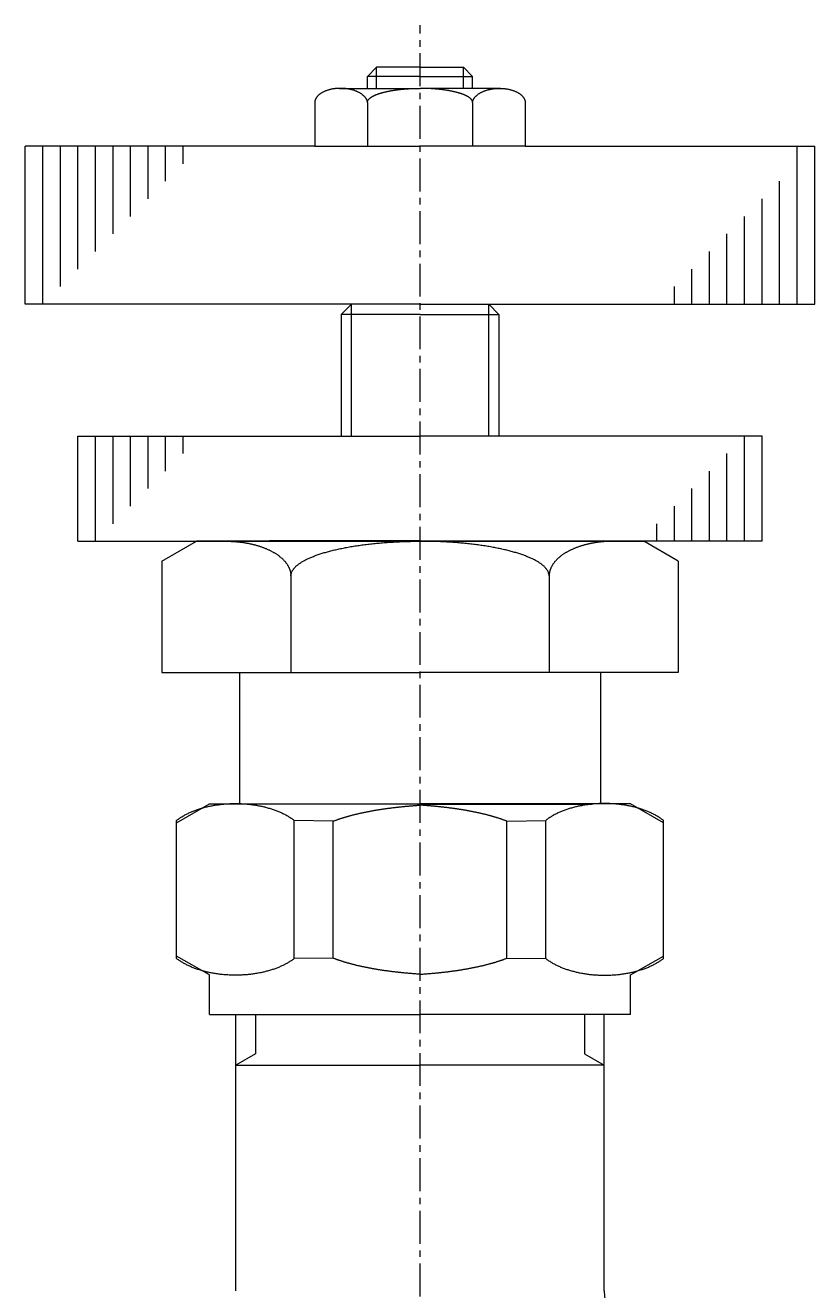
# Model space of a CAD drawing. Extents: x -13.7 to 65, y 117.1 to 198.2.
# Drawn here: x 29.61 to 59.61, y 150.14 to 198.23 of the extents above; entities that cross this region are included whole.
import ezdxf

# ---------------------------------------------------------------- set-up
doc = ezdxf.new("R2010")
doc.units = 0
doc.linetypes.add('CENTER', pattern=[2, 1.25, -0.25, 0.25, -0.25])
doc.layers.get('0').update_dxf_attribs({"linetype": 'CONTINUOUS'})
doc.layers.add('CENTER', color=1, linetype='CENTER')

msp = doc.modelspace()

# ---------------------------------------------------------------- linework, layer by layer
at = {"color": 7, "linetype": 'CONTINUOUS'}
for p, q in [((42.964, 196.639), (42.614, 196.289)), ((44.614, 196.289), (42.614, 196.289)), ((42.614, 195.839), (42.614, 196.289)), ((44.614, 196.639), (42.964, 196.639)), ((44.614, 196.639), (46.264, 196.639)), ((44.614, 196.289), (46.614, 196.289)), ((46.264, 196.639), (46.614, 196.289)), ((46.614, 195.839), (46.614, 196.289)), ((41.559, 195.839), (44.614, 195.839)), ((47.668, 195.839), (44.614, 195.839)), ((40.614, 195.288), (40.614, 193.639)), ((42.614, 195.301), (42.614, 195.327)), ((42.614, 195.301), (42.614, 193.639)), ((46.614, 195.301), (46.614, 195.327)), ((46.614, 195.301), (46.614, 193.639)), ((48.614, 195.288), (48.614, 193.639)), ((40.614, 193.639), (29.614, 193.639)), ((29.614, 187.639), (29.614, 193.639)), ((40.614, 193.639), (44.614, 193.639)), ((48.614, 193.639), (44.614, 193.639)), ((48.614, 193.639), (59.614, 193.639)), ((59.614, 187.639), (59.614, 193.639)), ((44.614, 187.639), (29.614, 187.639)), ((44.614, 187.639), (29.614, 187.639)), ((42.004, 187.639), (41.614, 187.249)), ((44.614, 187.639), (42.004, 187.639)), ((44.614, 187.639), (59.614, 187.639)), ((44.614, 187.639), (59.614, 187.639)), ((44.614, 187.639), (47.224, 187.639)), ((47.224, 187.639), (47.614, 187.249)), ((41.614, 187.249), (41.614, 182.624)), ((44.614, 187.249), (41.614, 187.249)), ((44.614, 187.249), (47.614, 187.249)), ((47.614, 187.249), (47.614, 182.624)), ((31.614, 182.624), (44.614, 182.624)), ((31.614, 178.624), (31.614, 182.624)), ((57.614, 182.624), (44.614, 182.624)), ((57.614, 178.624), (57.614, 182.624)), ((31.614, 178.624), (44.614, 178.624)), ((34.799, 177.865), (36.114, 178.624)), ((44.614, 178.624), (36.114, 178.624)), ((41.614, 178.624), (37.489, 178.624)), ((44.614, 178.639), (38.891, 178.639)), ((44.614, 178.639), (50.336, 178.639)), ((57.614, 178.624), (44.614, 178.624)), ((44.614, 178.624), (53.114, 178.624)), ((47.614, 178.624), (51.739, 178.624)), ((54.428, 177.865), (53.114, 178.624)), ((34.799, 177.865), (34.799, 173.639)), ((54.428, 177.865), (54.428, 173.639)), ((39.706, 177.304), (39.706, 173.639)), ((49.521, 177.304), (49.521, 173.639)), ((34.799, 173.639), (44.614, 173.639)), ((37.756, 173.639), (37.756, 168.639)), ((54.428, 173.639), (44.614, 173.639)), ((51.471, 173.639), (51.471, 168.639)), ((35.364, 167.917), (36.614, 168.639)), ((36.614, 168.639), (44.614, 168.639)), ((44.614, 168.63), (38.09, 168.63)), ((52.614, 168.639), (44.614, 168.639)), ((44.614, 168.63), (51.137, 168.63)), ((53.864, 167.917), (52.614, 168.639)), ((35.364, 162.765), (35.364, 168.013)), ((35.364, 162.86), (35.364, 167.917)), ((39.836, 162.765), (39.836, 168.013)), ((41.319, 167.985), (39.836, 168.013)), ((41.319, 162.776), (41.319, 167.985)), ((47.908, 167.985), (49.391, 168.013)), ((47.908, 162.776), (47.908, 167.985)), ((49.391, 162.765), (49.391, 168.013)), ((53.864, 162.765), (53.864, 168.013)), ((53.864, 162.86), (53.864, 167.917)), ((36.614, 162.139), (35.364, 162.86)), ((41.319, 162.776), (39.836, 162.765)), ((47.908, 162.776), (49.391, 162.765)), ((52.614, 162.139), (53.864, 162.86)), ((36.614, 160.639), (36.614, 162.139)), ((52.614, 160.639), (52.614, 162.139)), ((36.614, 160.639), (44.614, 160.639)), ((37.614, 150.139), (37.614, 160.639)), ((52.614, 160.639), (44.614, 160.639)), ((51.614, 150.139), (51.614, 160.639)), ((38.364, 159.139), (37.614, 158.706)), ((50.864, 159.139), (51.614, 158.706)), ((37.614, 158.706), (44.614, 158.706)), ((51.614, 158.706), (44.614, 158.706))]:
    msp.add_line(p, q, dxfattribs=at)
at = {"color": 3, "linetype": 'CONTINUOUS'}
for p, q in [((42.964, 195.839), (42.964, 196.639)), ((46.264, 195.839), (46.264, 196.639)), ((30.28, 187.639), (30.28, 193.639)), ((30.947, 188.305), (30.947, 193.639)), ((31.614, 188.972), (31.614, 193.639)), ((32.28, 189.639), (32.28, 193.639)), ((32.947, 190.305), (32.947, 193.639)), ((33.614, 190.972), (33.614, 193.639)), ((33.614, 190.972), (33.614, 193.639)), ((34.28, 191.639), (34.28, 193.639)), ((34.947, 192.305), (34.947, 193.639)), ((35.614, 192.972), (35.614, 193.639)), ((58.947, 187.639), (58.947, 193.639)), ((58.28, 187.639), (58.28, 192.305)), ((57.614, 187.639), (57.614, 191.639)), ((56.947, 187.639), (56.947, 190.972)), ((56.28, 187.639), (56.28, 190.305)), ((55.614, 187.639), (55.614, 189.639)), ((55.614, 187.639), (55.614, 189.639)), ((54.947, 187.639), (54.947, 188.972)), ((54.28, 187.639), (54.28, 188.305)), ((42.004, 182.624), (42.004, 187.639)), ((47.224, 182.624), (47.224, 187.639)), ((32.28, 178.624), (32.28, 182.624)), ((32.947, 179.291), (32.947, 182.624)), ((33.614, 179.957), (33.614, 182.624)), ((34.28, 180.624), (34.28, 182.624)), ((34.947, 181.291), (34.947, 182.624)), ((35.614, 181.957), (35.614, 182.624)), ((56.947, 178.624), (56.947, 182.624)), ((56.28, 178.624), (56.28, 181.957)), ((55.614, 178.624), (55.614, 181.291)), ((54.947, 178.624), (54.947, 180.624)), ((54.28, 178.624), (54.28, 179.957)), ((53.614, 178.624), (53.614, 179.291)), ((38.364, 160.639), (38.364, 159.139)), ((50.864, 160.639), (50.864, 159.139))]:
    msp.add_line(p, q, dxfattribs=at)
at = {"color": 7, "linetype": 'CONTINUOUS'}
for points in [[(42.615, 195.32, 0), (42.612, 195.333, 0), (42.609, 195.347, 0), (42.605, 195.36, 0), (42.601, 195.373, 0), (42.596, 195.386, 0), (42.591, 195.399, 0), (42.584, 195.412, 0), (42.578, 195.425, 0), (42.571, 195.438, 0), (42.563, 195.451, 0), (42.555, 195.464, 0), (42.546, 195.476, 0), (42.537, 195.489, 0), (42.527, 195.501, 0), (42.517, 195.513, 0), (42.506, 195.525, 0), (42.495, 195.537, 0), (42.483, 195.549, 0), (42.471, 195.56, 0), (42.458, 195.572, 0), (42.445, 195.583, 0), (42.431, 195.594, 0), (42.417, 195.605, 0), (42.402, 195.616, 0), (42.387, 195.627, 0), (42.371, 195.637, 0), (42.355, 195.647, 0), (42.339, 195.657, 0), (42.322, 195.667, 0), (42.305, 195.676, 0), (42.287, 195.686, 0), (42.269, 195.695, 0), (42.251, 195.703, 0), (42.232, 195.712, 0), (42.213, 195.72, 0), (42.194, 195.729, 0), (42.174, 195.736, 0), (42.154, 195.744, 0), (42.134, 195.751, 0), (42.113, 195.758, 0), (42.092, 195.765, 0), (42.071, 195.772, 0), (42.049, 195.778, 0), (42.028, 195.784, 0), (42.005, 195.789, 0), (41.983, 195.795, 0), (41.961, 195.8, 0), (41.938, 195.804, 0), (41.916, 195.809, 0), (41.893, 195.813, 0), (41.87, 195.817, 0), (41.846, 195.82, 0), (41.823, 195.824, 0), (41.8, 195.827, 0), (41.776, 195.829, 0), (41.752, 195.832, 0), (41.728, 195.834, 0), (41.705, 195.835, 0), (41.681, 195.837, 0), (41.657, 195.838, 0), (41.633, 195.838, 0), (41.609, 195.839, 0), (41.585, 195.839, 0), (41.561, 195.839, 0), (41.537, 195.838, 0), (41.513, 195.837, 0), (41.49, 195.836, 0), (41.466, 195.834, 0), (41.442, 195.833, 0), (41.419, 195.831, 0), (41.395, 195.828, 0), (41.372, 195.825, 0), (41.349, 195.822, 0), (41.326, 195.819, 0), (41.303, 195.815, 0), (41.281, 195.811, 0), (41.258, 195.807, 0), (41.236, 195.802, 0), (41.214, 195.797, 0), (41.192, 195.792, 0), (41.17, 195.787, 0), (41.149, 195.781, 0), (41.128, 195.775, 0), (41.107, 195.769, 0), (41.087, 195.762, 0), (41.067, 195.755, 0), (41.047, 195.748, 0), (41.027, 195.74, 0), (41.008, 195.733, 0), (40.989, 195.725, 0), (40.971, 195.717, 0), (40.953, 195.708, 0), (40.935, 195.7, 0), (40.917, 195.691, 0), (40.901, 195.681, 0), (40.884, 195.672, 0), (40.868, 195.662, 0), (40.852, 195.653, 0), (40.837, 195.642, 0), (40.822, 195.632, 0), (40.808, 195.622, 0), (40.794, 195.611, 0), (40.78, 195.6, 0), (40.767, 195.589, 0), (40.755, 195.578, 0), (40.743, 195.567, 0), (40.731, 195.555, 0), (40.72, 195.543, 0), (40.71, 195.532, 0), (40.7, 195.52, 0), (40.69, 195.507, 0), (40.681, 195.495, 0), (40.673, 195.483, 0), (40.665, 195.47, 0), (40.658, 195.458, 0), (40.651, 195.445, 0), (40.645, 195.432, 0), (40.639, 195.419, 0), (40.634, 195.406, 0), (40.629, 195.393, 0), (40.626, 195.38, 0), (40.622, 195.367, 0), (40.619, 195.354, 0), (40.617, 195.341, 0), (40.615, 195.327, 0), (40.614, 195.314, 0), (40.614, 195.301, 0), (40.614, 195.287, 0)], [(42.614, 195.3, 0), (42.614, 195.307, 0), (42.614, 195.314, 0), (42.615, 195.32, 0), (42.616, 195.327, 0), (42.617, 195.333, 0), (42.619, 195.34, 0), (42.621, 195.347, 0), (42.623, 195.353, 0), (42.626, 195.36, 0), (42.629, 195.366, 0), (42.632, 195.373, 0), (42.635, 195.379, 0), (42.639, 195.386, 0), (42.643, 195.392, 0), (42.647, 195.399, 0), (42.652, 195.405, 0), (42.657, 195.412, 0), (42.662, 195.418, 0), (42.668, 195.425, 0), (42.673, 195.431, 0), (42.68, 195.438, 0), (42.686, 195.444, 0), (42.693, 195.45, 0), (42.7, 195.457, 0), (42.707, 195.463, 0), (42.715, 195.469, 0), (42.722, 195.476, 0), (42.73, 195.482, 0), (42.739, 195.488, 0), (42.748, 195.494, 0), (42.757, 195.5, 0), (42.766, 195.506, 0), (42.775, 195.512, 0), (42.785, 195.519, 0), (42.795, 195.525, 0), (42.806, 195.531, 0), (42.816, 195.536, 0), (42.827, 195.542, 0), (42.838, 195.548, 0), (42.85, 195.554, 0), (42.861, 195.56, 0), (42.873, 195.566, 0), (42.886, 195.571, 0), (42.898, 195.577, 0), (42.911, 195.583, 0), (42.924, 195.588, 0), (42.937, 195.594, 0), (42.951, 195.599, 0), (42.964, 195.605, 0), (42.978, 195.61, 0), (42.993, 195.616, 0), (43.007, 195.621, 0), (43.022, 195.626, 0), (43.037, 195.632, 0), (43.052, 195.637, 0), (43.068, 195.642, 0), (43.083, 195.647, 0), (43.099, 195.652, 0), (43.115, 195.657, 0), (43.132, 195.662, 0), (43.148, 195.667, 0), (43.165, 195.672, 0), (43.182, 195.676, 0), (43.199, 195.681, 0), (43.217, 195.686, 0), (43.234, 195.69, 0), (43.252, 195.695, 0), (43.27, 195.699, 0), (43.289, 195.704, 0), (43.307, 195.708, 0), (43.326, 195.712, 0), (43.345, 195.716, 0), (43.364, 195.721, 0), (43.383, 195.725, 0), (43.403, 195.729, 0), (43.422, 195.733, 0), (43.442, 195.737, 0), (43.462, 195.74, 0), (43.482, 195.744, 0), (43.502, 195.748, 0), (43.523, 195.752, 0), (43.544, 195.755, 0), (43.564, 195.759, 0), (43.585, 195.762, 0), (43.606, 195.765, 0), (43.628, 195.769, 0), (43.649, 195.772, 0), (43.671, 195.775, 0), (43.693, 195.778, 0), (43.714, 195.781, 0), (43.736, 195.784, 0), (43.758, 195.787, 0), (43.781, 195.79, 0), (43.803, 195.792, 0), (43.826, 195.795, 0), (43.848, 195.798, 0), (43.871, 195.8, 0), (43.894, 195.803, 0), (43.917, 195.805, 0), (43.94, 195.807, 0), (43.963, 195.809, 0), (43.986, 195.811, 0), (44.01, 195.813, 0), (44.033, 195.815, 0), (44.056, 195.817, 0), (44.08, 195.819, 0), (44.104, 195.821, 0), (44.128, 195.822, 0), (44.151, 195.824, 0), (44.175, 195.825, 0), (44.199, 195.827, 0), (44.223, 195.828, 0), (44.248, 195.829, 0), (44.272, 195.831, 0), (44.296, 195.832, 0), (44.32, 195.833, 0), (44.344, 195.834, 0), (44.369, 195.835, 0), (44.393, 195.835, 0), (44.417, 195.836, 0), (44.442, 195.837, 0), (44.466, 195.837, 0), (44.491, 195.838, 0), (44.515, 195.838, 0), (44.54, 195.838, 0), (44.565, 195.838, 0), (44.589, 195.839, 0), (44.614, 195.839, 0)], [(46.614, 195.3, 0), (46.613, 195.307, 0), (46.613, 195.314, 0), (46.612, 195.32, 0), (46.611, 195.327, 0), (46.61, 195.333, 0), (46.608, 195.34, 0), (46.606, 195.347, 0), (46.604, 195.353, 0), (46.601, 195.36, 0), (46.599, 195.366, 0), (46.595, 195.373, 0), (46.592, 195.379, 0), (46.588, 195.386, 0), (46.584, 195.392, 0), (46.58, 195.399, 0), (46.575, 195.405, 0), (46.57, 195.412, 0), (46.565, 195.418, 0), (46.559, 195.425, 0), (46.554, 195.431, 0), (46.547, 195.438, 0), (46.541, 195.444, 0), (46.534, 195.45, 0), (46.527, 195.457, 0), (46.52, 195.463, 0), (46.513, 195.469, 0), (46.505, 195.476, 0), (46.497, 195.482, 0), (46.488, 195.488, 0), (46.48, 195.494, 0), (46.471, 195.5, 0), (46.461, 195.506, 0), (46.452, 195.512, 0), (46.442, 195.519, 0), (46.432, 195.525, 0), (46.421, 195.531, 0), (46.411, 195.536, 0), (46.4, 195.542, 0), (46.389, 195.548, 0), (46.377, 195.554, 0), (46.366, 195.56, 0), (46.354, 195.566, 0), (46.342, 195.571, 0), (46.329, 195.577, 0), (46.316, 195.583, 0), (46.303, 195.588, 0), (46.29, 195.594, 0), (46.276, 195.599, 0), (46.263, 195.605, 0), (46.249, 195.61, 0), (46.234, 195.616, 0), (46.22, 195.621, 0), (46.205, 195.626, 0), (46.19, 195.632, 0), (46.175, 195.637, 0), (46.16, 195.642, 0), (46.144, 195.647, 0), (46.128, 195.652, 0), (46.112, 195.657, 0), (46.095, 195.662, 0), (46.079, 195.667, 0), (46.062, 195.672, 0), (46.045, 195.676, 0), (46.028, 195.681, 0), (46.01, 195.686, 0), (45.993, 195.69, 0), (45.975, 195.695, 0), (45.957, 195.699, 0), (45.938, 195.704, 0), (45.92, 195.708, 0), (45.901, 195.712, 0), (45.882, 195.716, 0), (45.863, 195.721, 0), (45.844, 195.725, 0), (45.825, 195.729, 0), (45.805, 195.733, 0), (45.785, 195.737, 0), (45.765, 195.74, 0), (45.745, 195.744, 0), (45.725, 195.748, 0), (45.704, 195.752, 0), (45.684, 195.755, 0), (45.663, 195.759, 0), (45.642, 195.762, 0), (45.621, 195.765, 0), (45.599, 195.769, 0), (45.578, 195.772, 0), (45.556, 195.775, 0), (45.535, 195.778, 0), (45.513, 195.781, 0), (45.491, 195.784, 0), (45.469, 195.787, 0), (45.446, 195.79, 0), (45.424, 195.792, 0), (45.401, 195.795, 0), (45.379, 195.798, 0), (45.356, 195.8, 0), (45.333, 195.803, 0), (45.31, 195.805, 0), (45.287, 195.807, 0), (45.264, 195.809, 0), (45.241, 195.811, 0), (45.218, 195.813, 0), (45.194, 195.815, 0), (45.171, 195.817, 0), (45.147, 195.819, 0), (45.123, 195.821, 0), (45.099, 195.822, 0), (45.076, 195.824, 0), (45.052, 195.825, 0), (45.028, 195.827, 0), (45.004, 195.828, 0), (44.98, 195.829, 0), (44.956, 195.831, 0), (44.931, 195.832, 0), (44.907, 195.833, 0), (44.883, 195.834, 0), (44.858, 195.835, 0), (44.834, 195.835, 0), (44.81, 195.836, 0), (44.785, 195.837, 0), (44.761, 195.837, 0), (44.736, 195.838, 0), (44.712, 195.838, 0), (44.687, 195.838, 0), (44.663, 195.838, 0), (44.638, 195.839, 0), (44.614, 195.839, 0)], [(46.612, 195.32, 0), (46.615, 195.333, 0), (46.618, 195.347, 0), (46.622, 195.36, 0), (46.626, 195.373, 0), (46.631, 195.386, 0), (46.637, 195.399, 0), (46.643, 195.412, 0), (46.649, 195.425, 0), (46.656, 195.438, 0), (46.664, 195.451, 0), (46.672, 195.464, 0), (46.681, 195.476, 0), (46.69, 195.489, 0), (46.7, 195.501, 0), (46.71, 195.513, 0), (46.721, 195.525, 0), (46.732, 195.537, 0), (46.744, 195.549, 0), (46.756, 195.56, 0), (46.769, 195.572, 0), (46.783, 195.583, 0), (46.796, 195.594, 0), (46.81, 195.605, 0), (46.825, 195.616, 0), (46.84, 195.627, 0), (46.856, 195.637, 0), (46.872, 195.647, 0), (46.888, 195.657, 0), (46.905, 195.667, 0), (46.922, 195.676, 0), (46.94, 195.686, 0), (46.958, 195.695, 0), (46.976, 195.703, 0), (46.995, 195.712, 0), (47.014, 195.72, 0), (47.033, 195.729, 0), (47.053, 195.736, 0), (47.073, 195.744, 0), (47.094, 195.751, 0), (47.114, 195.758, 0), (47.135, 195.765, 0), (47.156, 195.772, 0), (47.178, 195.778, 0), (47.2, 195.784, 0), (47.222, 195.789, 0), (47.244, 195.795, 0), (47.266, 195.8, 0), (47.289, 195.804, 0), (47.312, 195.809, 0), (47.334, 195.813, 0), (47.358, 195.817, 0), (47.381, 195.82, 0), (47.404, 195.824, 0), (47.428, 195.827, 0), (47.451, 195.829, 0), (47.475, 195.832, 0), (47.499, 195.834, 0), (47.522, 195.835, 0), (47.546, 195.837, 0), (47.57, 195.838, 0), (47.594, 195.838, 0), (47.618, 195.839, 0), (47.642, 195.839, 0), (47.666, 195.839, 0), (47.69, 195.838, 0), (47.714, 195.837, 0), (47.737, 195.836, 0), (47.761, 195.834, 0), (47.785, 195.833, 0), (47.808, 195.831, 0), (47.832, 195.828, 0), (47.855, 195.825, 0), (47.878, 195.822, 0), (47.901, 195.819, 0), (47.924, 195.815, 0), (47.947, 195.811, 0), (47.969, 195.807, 0), (47.991, 195.802, 0), (48.013, 195.797, 0), (48.035, 195.792, 0), (48.057, 195.787, 0), (48.078, 195.781, 0), (48.099, 195.775, 0), (48.12, 195.769, 0), (48.14, 195.762, 0), (48.16, 195.755, 0), (48.18, 195.748, 0), (48.2, 195.74, 0), (48.219, 195.733, 0), (48.238, 195.725, 0), (48.256, 195.717, 0), (48.275, 195.708, 0), (48.292, 195.7, 0), (48.31, 195.691, 0), (48.327, 195.681, 0), (48.343, 195.672, 0), (48.359, 195.662, 0), (48.375, 195.653, 0), (48.39, 195.642, 0), (48.405, 195.632, 0), (48.419, 195.622, 0), (48.433, 195.611, 0), (48.447, 195.6, 0), (48.46, 195.589, 0), (48.472, 195.578, 0), (48.484, 195.567, 0), (48.496, 195.555, 0), (48.507, 195.543, 0), (48.517, 195.532, 0), (48.527, 195.52, 0), (48.537, 195.507, 0), (48.546, 195.495, 0), (48.554, 195.483, 0), (48.562, 195.47, 0), (48.569, 195.458, 0), (48.576, 195.445, 0), (48.582, 195.432, 0), (48.588, 195.419, 0), (48.593, 195.406, 0), (48.597, 195.393, 0), (48.602, 195.38, 0), (48.605, 195.367, 0), (48.608, 195.354, 0), (48.61, 195.341, 0), (48.612, 195.327, 0), (48.613, 195.314, 0), (48.614, 195.301, 0), (48.614, 195.287, 0)], [(37.252, 178.624, 0), (37.282, 178.624, 0), (37.312, 178.624, 0), (37.343, 178.623, 0), (37.373, 178.622, 0), (37.403, 178.622, 0), (37.433, 178.62, 0), (37.463, 178.619, 0), (37.493, 178.618, 0), (37.523, 178.616, 0), (37.553, 178.614, 0), (37.583, 178.612, 0), (37.612, 178.61, 0), (37.642, 178.607, 0), (37.672, 178.605, 0), (37.702, 178.602, 0), (37.731, 178.599, 0), (37.761, 178.595, 0), (37.79, 178.592, 0), (37.819, 178.588, 0), (37.849, 178.584, 0), (37.878, 178.58, 0), (37.907, 178.576, 0), (37.936, 178.572, 0), (37.965, 178.567, 0), (37.993, 178.562, 0), (38.022, 178.557, 0), (38.051, 178.552, 0), (38.079, 178.547, 0), (38.107, 178.541, 0), (38.135, 178.536, 0), (38.163, 178.53, 0), (38.191, 178.524, 0), (38.219, 178.517, 0), (38.247, 178.511, 0), (38.274, 178.504, 0), (38.301, 178.497, 0), (38.329, 178.49, 0), (38.356, 178.483, 0), (38.382, 178.476, 0), (38.409, 178.468, 0), (38.435, 178.46, 0), (38.462, 178.453, 0), (38.488, 178.444, 0), (38.514, 178.436, 0), (38.539, 178.428, 0), (38.565, 178.419, 0), (38.59, 178.411, 0), (38.615, 178.402, 0), (38.641, 178.393, 0), (38.665, 178.383, 0), (38.69, 178.374, 0), (38.714, 178.364, 0), (38.738, 178.355, 0), (38.762, 178.345, 0), (38.786, 178.335, 0), (38.809, 178.324, 0), (38.832, 178.314, 0), (38.855, 178.304, 0), (38.878, 178.293, 0), (38.9, 178.282, 0), (38.922, 178.271, 0), (38.944, 178.26, 0), (38.966, 178.249, 0), (38.987, 178.237, 0), (39.008, 178.226, 0), (39.029, 178.214, 0), (39.05, 178.202, 0), (39.07, 178.191, 0), (39.09, 178.178, 0), (39.11, 178.166, 0), (39.13, 178.154, 0), (39.149, 178.141, 0), (39.168, 178.129, 0), (39.187, 178.116, 0), (39.205, 178.103, 0), (39.223, 178.09, 0), (39.241, 178.077, 0), (39.258, 178.064, 0), (39.276, 178.051, 0), (39.292, 178.037, 0), (39.309, 178.024, 0), (39.325, 178.01, 0), (39.341, 177.997, 0), (39.357, 177.983, 0), (39.372, 177.969, 0), (39.387, 177.955, 0), (39.402, 177.941, 0), (39.416, 177.926, 0), (39.43, 177.912, 0), (39.444, 177.898, 0), (39.457, 177.883, 0), (39.471, 177.868, 0), (39.483, 177.854, 0), (39.496, 177.839, 0), (39.508, 177.824, 0), (39.519, 177.809, 0), (39.531, 177.794, 0), (39.542, 177.779, 0), (39.552, 177.764, 0), (39.563, 177.749, 0), (39.573, 177.733, 0), (39.582, 177.718, 0), (39.592, 177.703, 0), (39.6, 177.687, 0), (39.609, 177.672, 0), (39.617, 177.656, 0), (39.625, 177.64, 0), (39.633, 177.625, 0), (39.64, 177.609, 0), (39.646, 177.593, 0), (39.653, 177.577, 0), (39.659, 177.562, 0), (39.665, 177.546, 0), (39.67, 177.53, 0), (39.675, 177.514, 0), (39.679, 177.498, 0), (39.684, 177.482, 0), (39.688, 177.466, 0), (39.691, 177.45, 0), (39.694, 177.433, 0), (39.697, 177.417, 0), (39.699, 177.401, 0), (39.701, 177.385, 0), (39.703, 177.369, 0), (39.704, 177.353, 0), (39.705, 177.336, 0), (39.706, 177.32, 0), (39.706, 177.304, 0)], [(39.706, 177.304, 0), (39.706, 177.32, 0), (39.708, 177.336, 0), (39.709, 177.353, 0), (39.712, 177.369, 0), (39.715, 177.385, 0), (39.719, 177.401, 0), (39.724, 177.417, 0), (39.73, 177.433, 0), (39.736, 177.45, 0), (39.743, 177.466, 0), (39.751, 177.482, 0), (39.759, 177.498, 0), (39.768, 177.514, 0), (39.778, 177.53, 0), (39.789, 177.546, 0), (39.8, 177.562, 0), (39.812, 177.577, 0), (39.825, 177.593, 0), (39.839, 177.609, 0), (39.853, 177.625, 0), (39.868, 177.64, 0), (39.884, 177.656, 0), (39.9, 177.672, 0), (39.917, 177.687, 0), (39.935, 177.703, 0), (39.954, 177.718, 0), (39.973, 177.733, 0), (39.993, 177.749, 0), (40.014, 177.764, 0), (40.035, 177.779, 0), (40.057, 177.794, 0), (40.08, 177.809, 0), (40.103, 177.824, 0), (40.127, 177.839, 0), (40.152, 177.854, 0), (40.177, 177.868, 0), (40.203, 177.883, 0), (40.23, 177.898, 0), (40.258, 177.912, 0), (40.285, 177.926, 0), (40.314, 177.941, 0), (40.344, 177.955, 0), (40.374, 177.969, 0), (40.404, 177.983, 0), (40.435, 177.997, 0), (40.467, 178.01, 0), (40.5, 178.024, 0), (40.533, 178.037, 0), (40.567, 178.051, 0), (40.601, 178.064, 0), (40.636, 178.077, 0), (40.672, 178.09, 0), (40.708, 178.103, 0), (40.745, 178.116, 0), (40.782, 178.129, 0), (40.82, 178.141, 0), (40.858, 178.154, 0), (40.898, 178.166, 0), (40.937, 178.178, 0), (40.977, 178.191, 0), (41.018, 178.202, 0), (41.059, 178.214, 0), (41.101, 178.226, 0), (41.143, 178.237, 0), (41.186, 178.249, 0), (41.23, 178.26, 0), (41.273, 178.271, 0), (41.318, 178.282, 0), (41.363, 178.293, 0), (41.408, 178.304, 0), (41.454, 178.314, 0), (41.5, 178.324, 0), (41.547, 178.335, 0), (41.594, 178.345, 0), (41.642, 178.355, 0), (41.69, 178.364, 0), (41.739, 178.374, 0), (41.788, 178.383, 0), (41.837, 178.393, 0), (41.887, 178.402, 0), (41.937, 178.411, 0), (41.988, 178.419, 0), (42.039, 178.428, 0), (42.091, 178.436, 0), (42.142, 178.444, 0), (42.195, 178.453, 0), (42.247, 178.46, 0), (42.3, 178.468, 0), (42.353, 178.476, 0), (42.407, 178.483, 0), (42.461, 178.49, 0), (42.515, 178.497, 0), (42.57, 178.504, 0), (42.625, 178.511, 0), (42.68, 178.517, 0), (42.736, 178.524, 0), (42.791, 178.53, 0), (42.847, 178.536, 0), (42.904, 178.541, 0), (42.96, 178.547, 0), (43.017, 178.552, 0), (43.074, 178.557, 0), (43.132, 178.562, 0), (43.189, 178.567, 0), (43.247, 178.572, 0), (43.305, 178.576, 0), (43.363, 178.58, 0), (43.421, 178.584, 0), (43.48, 178.588, 0), (43.538, 178.592, 0), (43.597, 178.595, 0), (43.656, 178.599, 0), (43.715, 178.602, 0), (43.775, 178.605, 0), (43.834, 178.607, 0), (43.894, 178.61, 0), (43.953, 178.612, 0), (44.013, 178.614, 0), (44.073, 178.616, 0), (44.133, 178.618, 0), (44.193, 178.619, 0), (44.252, 178.62, 0), (44.313, 178.622, 0), (44.373, 178.622, 0), (44.433, 178.623, 0), (44.493, 178.624, 0), (44.553, 178.624, 0), (44.614, 178.624, 0)], [(49.521, 177.304, 0), (49.521, 177.32, 0), (49.52, 177.336, 0), (49.518, 177.353, 0), (49.515, 177.369, 0), (49.512, 177.385, 0), (49.508, 177.401, 0), (49.503, 177.417, 0), (49.497, 177.433, 0), (49.491, 177.45, 0), (49.484, 177.466, 0), (49.476, 177.482, 0), (49.468, 177.498, 0), (49.459, 177.514, 0), (49.449, 177.53, 0), (49.438, 177.546, 0), (49.427, 177.562, 0), (49.415, 177.577, 0), (49.402, 177.593, 0), (49.388, 177.609, 0), (49.374, 177.625, 0), (49.359, 177.64, 0), (49.343, 177.656, 0), (49.327, 177.672, 0), (49.31, 177.687, 0), (49.292, 177.703, 0), (49.273, 177.718, 0), (49.254, 177.733, 0), (49.234, 177.749, 0), (49.214, 177.764, 0), (49.192, 177.779, 0), (49.17, 177.794, 0), (49.148, 177.809, 0), (49.124, 177.824, 0), (49.1, 177.839, 0), (49.075, 177.854, 0), (49.05, 177.868, 0), (49.024, 177.883, 0), (48.997, 177.898, 0), (48.97, 177.912, 0), (48.941, 177.926, 0), (48.913, 177.941, 0), (48.883, 177.955, 0), (48.853, 177.969, 0), (48.823, 177.983, 0), (48.791, 177.997, 0), (48.76, 178.01, 0), (48.727, 178.024, 0), (48.694, 178.037, 0), (48.66, 178.051, 0), (48.626, 178.064, 0), (48.591, 178.077, 0), (48.555, 178.09, 0), (48.519, 178.103, 0), (48.482, 178.116, 0), (48.445, 178.129, 0), (48.407, 178.141, 0), (48.369, 178.154, 0), (48.33, 178.166, 0), (48.29, 178.178, 0), (48.25, 178.191, 0), (48.209, 178.202, 0), (48.168, 178.214, 0), (48.126, 178.226, 0), (48.084, 178.237, 0), (48.041, 178.249, 0), (47.997, 178.26, 0), (47.954, 178.271, 0), (47.909, 178.282, 0), (47.864, 178.293, 0), (47.819, 178.304, 0), (47.773, 178.314, 0), (47.727, 178.324, 0), (47.68, 178.335, 0), (47.633, 178.345, 0), (47.585, 178.355, 0), (47.537, 178.364, 0), (47.488, 178.374, 0), (47.439, 178.383, 0), (47.39, 178.393, 0), (47.34, 178.402, 0), (47.29, 178.411, 0), (47.239, 178.419, 0), (47.188, 178.428, 0), (47.136, 178.436, 0), (47.085, 178.444, 0), (47.032, 178.453, 0), (46.98, 178.46, 0), (46.927, 178.468, 0), (46.874, 178.476, 0), (46.82, 178.483, 0), (46.766, 178.49, 0), (46.712, 178.497, 0), (46.657, 178.504, 0), (46.602, 178.511, 0), (46.547, 178.517, 0), (46.492, 178.524, 0), (46.436, 178.53, 0), (46.38, 178.536, 0), (46.323, 178.541, 0), (46.267, 178.547, 0), (46.21, 178.552, 0), (46.153, 178.557, 0), (46.096, 178.562, 0), (46.038, 178.567, 0), (45.98, 178.572, 0), (45.922, 178.576, 0), (45.864, 178.58, 0), (45.806, 178.584, 0), (45.748, 178.588, 0), (45.689, 178.592, 0), (45.63, 178.595, 0), (45.571, 178.599, 0), (45.512, 178.602, 0), (45.453, 178.605, 0), (45.393, 178.607, 0), (45.334, 178.61, 0), (45.274, 178.612, 0), (45.214, 178.614, 0), (45.154, 178.616, 0), (45.095, 178.618, 0), (45.035, 178.619, 0), (44.975, 178.62, 0), (44.914, 178.622, 0), (44.854, 178.622, 0), (44.794, 178.623, 0), (44.734, 178.624, 0), (44.674, 178.624, 0), (44.614, 178.624, 0)], [(51.975, 178.624, 0), (51.945, 178.624, 0), (51.914, 178.624, 0), (51.884, 178.623, 0), (51.854, 178.622, 0), (51.824, 178.622, 0), (51.794, 178.62, 0), (51.764, 178.619, 0), (51.734, 178.618, 0), (51.704, 178.616, 0), (51.674, 178.614, 0), (51.645, 178.612, 0), (51.615, 178.61, 0), (51.585, 178.607, 0), (51.555, 178.605, 0), (51.526, 178.602, 0), (51.496, 178.599, 0), (51.467, 178.595, 0), (51.437, 178.592, 0), (51.408, 178.588, 0), (51.379, 178.584, 0), (51.349, 178.58, 0), (51.32, 178.576, 0), (51.291, 178.572, 0), (51.263, 178.567, 0), (51.234, 178.562, 0), (51.205, 178.557, 0), (51.176, 178.552, 0), (51.148, 178.547, 0), (51.12, 178.541, 0), (51.092, 178.536, 0), (51.064, 178.53, 0), (51.036, 178.524, 0), (51.008, 178.517, 0), (50.98, 178.511, 0), (50.953, 178.504, 0), (50.926, 178.497, 0), (50.898, 178.49, 0), (50.871, 178.483, 0), (50.845, 178.476, 0), (50.818, 178.468, 0), (50.792, 178.46, 0), (50.765, 178.453, 0), (50.739, 178.444, 0), (50.713, 178.436, 0), (50.688, 178.428, 0), (50.662, 178.419, 0), (50.637, 178.411, 0), (50.611, 178.402, 0), (50.587, 178.393, 0), (50.562, 178.383, 0), (50.537, 178.374, 0), (50.513, 178.364, 0), (50.489, 178.355, 0), (50.465, 178.345, 0), (50.441, 178.335, 0), (50.418, 178.324, 0), (50.395, 178.314, 0), (50.372, 178.304, 0), (50.349, 178.293, 0), (50.327, 178.282, 0), (50.305, 178.271, 0), (50.283, 178.26, 0), (50.261, 178.249, 0), (50.24, 178.237, 0), (50.218, 178.226, 0), (50.198, 178.214, 0), (50.177, 178.202, 0), (50.157, 178.191, 0), (50.137, 178.178, 0), (50.117, 178.166, 0), (50.097, 178.154, 0), (50.078, 178.141, 0), (50.059, 178.129, 0), (50.04, 178.116, 0), (50.022, 178.103, 0), (50.004, 178.09, 0), (49.986, 178.077, 0), (49.969, 178.064, 0), (49.951, 178.051, 0), (49.934, 178.037, 0), (49.918, 178.024, 0), (49.902, 178.01, 0), (49.886, 177.997, 0), (49.87, 177.983, 0), (49.855, 177.969, 0), (49.84, 177.955, 0), (49.825, 177.941, 0), (49.811, 177.926, 0), (49.797, 177.912, 0), (49.783, 177.898, 0), (49.77, 177.883, 0), (49.757, 177.868, 0), (49.744, 177.854, 0), (49.731, 177.839, 0), (49.719, 177.824, 0), (49.708, 177.809, 0), (49.696, 177.794, 0), (49.685, 177.779, 0), (49.675, 177.764, 0), (49.664, 177.749, 0), (49.654, 177.733, 0), (49.645, 177.718, 0), (49.636, 177.703, 0), (49.627, 177.687, 0), (49.618, 177.672, 0), (49.61, 177.656, 0), (49.602, 177.64, 0), (49.595, 177.625, 0), (49.587, 177.609, 0), (49.581, 177.593, 0), (49.574, 177.577, 0), (49.568, 177.562, 0), (49.562, 177.546, 0), (49.557, 177.53, 0), (49.552, 177.514, 0), (49.548, 177.498, 0), (49.543, 177.482, 0), (49.539, 177.466, 0), (49.536, 177.45, 0), (49.533, 177.433, 0), (49.53, 177.417, 0), (49.528, 177.401, 0), (49.526, 177.385, 0), (49.524, 177.369, 0), (49.523, 177.353, 0), (49.522, 177.336, 0), (49.521, 177.32, 0), (49.521, 177.304, 0)], [(35.364, 168.013, 0), (35.387, 168.031, 0), (35.412, 168.049, 0), (35.437, 168.067, 0), (35.462, 168.085, 0), (35.488, 168.103, 0), (35.514, 168.12, 0), (35.541, 168.137, 0), (35.568, 168.154, 0), (35.596, 168.171, 0), (35.624, 168.188, 0), (35.653, 168.204, 0), (35.681, 168.22, 0), (35.711, 168.236, 0), (35.741, 168.251, 0), (35.771, 168.266, 0), (35.802, 168.281, 0), (35.833, 168.296, 0), (35.864, 168.311, 0), (35.896, 168.325, 0), (35.928, 168.339, 0), (35.961, 168.353, 0), (35.994, 168.366, 0), (36.027, 168.379, 0), (36.06, 168.392, 0), (36.094, 168.405, 0), (36.129, 168.417, 0), (36.163, 168.429, 0), (36.198, 168.441, 0), (36.234, 168.452, 0), (36.269, 168.463, 0), (36.305, 168.474, 0), (36.341, 168.485, 0), (36.378, 168.495, 0), (36.414, 168.505, 0), (36.451, 168.515, 0), (36.489, 168.524, 0), (36.526, 168.533, 0), (36.564, 168.542, 0), (36.602, 168.55, 0), (36.64, 168.558, 0), (36.678, 168.566, 0), (36.717, 168.574, 0), (36.756, 168.581, 0), (36.795, 168.588, 0), (36.834, 168.594, 0), (36.873, 168.6, 0), (36.913, 168.606, 0), (36.952, 168.612, 0), (36.992, 168.617, 0), (37.032, 168.622, 0), (37.072, 168.626, 0), (37.112, 168.63, 0), (37.152, 168.634, 0), (37.193, 168.638, 0), (37.233, 168.641, 0), (37.274, 168.644, 0), (37.314, 168.646, 0), (37.355, 168.649, 0), (37.395, 168.651, 0), (37.436, 168.652, 0), (37.477, 168.653, 0), (37.518, 168.654, 0), (37.559, 168.655, 0), (37.6, 168.655, 0), (37.641, 168.655, 0), (37.681, 168.654, 0), (37.722, 168.653, 0), (37.763, 168.652, 0), (37.804, 168.651, 0), (37.844, 168.649, 0), (37.885, 168.646, 0), (37.926, 168.644, 0), (37.966, 168.641, 0), (38.007, 168.638, 0), (38.047, 168.634, 0), (38.087, 168.63, 0), (38.127, 168.626, 0), (38.167, 168.622, 0), (38.207, 168.617, 0), (38.247, 168.612, 0), (38.287, 168.606, 0), (38.326, 168.6, 0), (38.365, 168.594, 0), (38.405, 168.588, 0), (38.444, 168.581, 0), (38.482, 168.574, 0), (38.521, 168.566, 0), (38.559, 168.558, 0), (38.597, 168.55, 0), (38.635, 168.542, 0), (38.673, 168.533, 0), (38.711, 168.524, 0), (38.748, 168.515, 0), (38.785, 168.505, 0), (38.822, 168.495, 0), (38.858, 168.485, 0), (38.894, 168.474, 0), (38.93, 168.463, 0), (38.965, 168.452, 0), (39.001, 168.441, 0), (39.036, 168.429, 0), (39.07, 168.417, 0), (39.105, 168.405, 0), (39.139, 168.392, 0), (39.172, 168.379, 0), (39.206, 168.366, 0), (39.239, 168.353, 0), (39.271, 168.339, 0), (39.303, 168.325, 0), (39.335, 168.311, 0), (39.367, 168.296, 0), (39.398, 168.281, 0), (39.428, 168.266, 0), (39.459, 168.251, 0), (39.488, 168.236, 0), (39.518, 168.22, 0), (39.547, 168.204, 0), (39.575, 168.188, 0), (39.603, 168.171, 0), (39.631, 168.154, 0), (39.658, 168.137, 0), (39.685, 168.12, 0), (39.711, 168.103, 0), (39.737, 168.085, 0), (39.763, 168.067, 0), (39.787, 168.049, 0), (39.812, 168.031, 0), (39.836, 168.013, 0)], [(41.319, 167.985, 0), (41.337, 167.992, 0), (41.355, 167.999, 0), (41.374, 168.006, 0), (41.392, 168.013, 0), (41.411, 168.02, 0), (41.43, 168.027, 0), (41.449, 168.034, 0), (41.468, 168.041, 0), (41.488, 168.048, 0), (41.507, 168.055, 0), (41.527, 168.061, 0), (41.547, 168.068, 0), (41.567, 168.075, 0), (41.587, 168.082, 0), (41.607, 168.088, 0), (41.627, 168.095, 0), (41.648, 168.102, 0), (41.669, 168.108, 0), (41.689, 168.115, 0), (41.71, 168.121, 0), (41.731, 168.128, 0), (41.752, 168.134, 0), (41.774, 168.141, 0), (41.795, 168.147, 0), (41.817, 168.154, 0), (41.839, 168.16, 0), (41.861, 168.166, 0), (41.883, 168.172, 0), (41.905, 168.179, 0), (41.927, 168.185, 0), (41.95, 168.191, 0), (41.972, 168.197, 0), (41.995, 168.203, 0), (42.017, 168.209, 0), (42.04, 168.215, 0), (42.063, 168.221, 0), (42.087, 168.227, 0), (42.11, 168.233, 0), (42.133, 168.239, 0), (42.157, 168.245, 0), (42.181, 168.251, 0), (42.205, 168.256, 0), (42.228, 168.262, 0), (42.252, 168.268, 0), (42.277, 168.274, 0), (42.301, 168.279, 0), (42.325, 168.285, 0), (42.35, 168.29, 0), (42.374, 168.296, 0), (42.399, 168.301, 0), (42.424, 168.307, 0), (42.449, 168.312, 0), (42.474, 168.317, 0), (42.499, 168.323, 0), (42.525, 168.328, 0), (42.55, 168.333, 0), (42.576, 168.338, 0), (42.601, 168.343, 0), (42.627, 168.348, 0), (42.653, 168.353, 0), (42.679, 168.358, 0), (42.705, 168.363, 0), (42.731, 168.368, 0), (42.758, 168.373, 0), (42.784, 168.378, 0), (42.81, 168.383, 0), (42.837, 168.388, 0), (42.864, 168.392, 0), (42.89, 168.397, 0), (42.917, 168.402, 0), (42.944, 168.406, 0), (42.971, 168.411, 0), (42.999, 168.415, 0), (43.026, 168.42, 0), (43.053, 168.424, 0), (43.081, 168.429, 0), (43.108, 168.433, 0), (43.136, 168.437, 0), (43.164, 168.441, 0), (43.191, 168.446, 0), (43.219, 168.45, 0), (43.247, 168.454, 0), (43.276, 168.458, 0), (43.304, 168.462, 0), (43.332, 168.466, 0), (43.36, 168.47, 0), (43.389, 168.474, 0), (43.417, 168.478, 0), (43.446, 168.481, 0), (43.474, 168.485, 0), (43.503, 168.489, 0), (43.532, 168.493, 0), (43.561, 168.496, 0), (43.59, 168.5, 0), (43.619, 168.503, 0), (43.648, 168.507, 0), (43.677, 168.51, 0), (43.707, 168.514, 0), (43.736, 168.517, 0), (43.765, 168.52, 0), (43.795, 168.523, 0), (43.824, 168.527, 0), (43.854, 168.53, 0), (43.884, 168.533, 0), (43.913, 168.536, 0), (43.943, 168.539, 0), (43.973, 168.542, 0), (44.003, 168.545, 0), (44.033, 168.548, 0), (44.063, 168.55, 0), (44.093, 168.553, 0), (44.123, 168.556, 0), (44.154, 168.559, 0), (44.184, 168.561, 0), (44.214, 168.564, 0), (44.245, 168.566, 0), (44.275, 168.569, 0), (44.306, 168.571, 0), (44.336, 168.574, 0), (44.367, 168.576, 0), (44.398, 168.578, 0), (44.428, 168.581, 0), (44.459, 168.583, 0), (44.49, 168.585, 0), (44.521, 168.587, 0), (44.552, 168.589, 0), (44.583, 168.591, 0), (44.614, 168.593, 0)], [(47.908, 167.985, 0), (47.89, 167.992, 0), (47.872, 167.999, 0), (47.853, 168.006, 0), (47.835, 168.013, 0), (47.816, 168.02, 0), (47.797, 168.027, 0), (47.778, 168.034, 0), (47.759, 168.041, 0), (47.739, 168.048, 0), (47.72, 168.055, 0), (47.7, 168.061, 0), (47.68, 168.068, 0), (47.66, 168.075, 0), (47.64, 168.082, 0), (47.62, 168.088, 0), (47.6, 168.095, 0), (47.579, 168.102, 0), (47.559, 168.108, 0), (47.538, 168.115, 0), (47.517, 168.121, 0), (47.496, 168.128, 0), (47.475, 168.134, 0), (47.453, 168.141, 0), (47.432, 168.147, 0), (47.41, 168.154, 0), (47.388, 168.16, 0), (47.367, 168.166, 0), (47.344, 168.172, 0), (47.322, 168.179, 0), (47.3, 168.185, 0), (47.278, 168.191, 0), (47.255, 168.197, 0), (47.232, 168.203, 0), (47.21, 168.209, 0), (47.187, 168.215, 0), (47.164, 168.221, 0), (47.14, 168.227, 0), (47.117, 168.233, 0), (47.094, 168.239, 0), (47.07, 168.245, 0), (47.046, 168.251, 0), (47.023, 168.256, 0), (46.999, 168.262, 0), (46.975, 168.268, 0), (46.95, 168.274, 0), (46.926, 168.279, 0), (46.902, 168.285, 0), (46.877, 168.29, 0), (46.853, 168.296, 0), (46.828, 168.301, 0), (46.803, 168.307, 0), (46.778, 168.312, 0), (46.753, 168.317, 0), (46.728, 168.323, 0), (46.702, 168.328, 0), (46.677, 168.333, 0), (46.651, 168.338, 0), (46.626, 168.343, 0), (46.6, 168.348, 0), (46.574, 168.353, 0), (46.548, 168.358, 0), (46.522, 168.363, 0), (46.496, 168.368, 0), (46.47, 168.373, 0), (46.443, 168.378, 0), (46.417, 168.383, 0), (46.39, 168.388, 0), (46.363, 168.392, 0), (46.337, 168.397, 0), (46.31, 168.402, 0), (46.283, 168.406, 0), (46.256, 168.411, 0), (46.228, 168.415, 0), (46.201, 168.42, 0), (46.174, 168.424, 0), (46.146, 168.429, 0), (46.119, 168.433, 0), (46.091, 168.437, 0), (46.063, 168.441, 0), (46.036, 168.446, 0), (46.008, 168.45, 0), (45.98, 168.454, 0), (45.952, 168.458, 0), (45.923, 168.462, 0), (45.895, 168.466, 0), (45.867, 168.47, 0), (45.838, 168.474, 0), (45.81, 168.478, 0), (45.781, 168.481, 0), (45.753, 168.485, 0), (45.724, 168.489, 0), (45.695, 168.493, 0), (45.666, 168.496, 0), (45.637, 168.5, 0), (45.608, 168.503, 0), (45.579, 168.507, 0), (45.55, 168.51, 0), (45.52, 168.514, 0), (45.491, 168.517, 0), (45.462, 168.52, 0), (45.432, 168.523, 0), (45.403, 168.527, 0), (45.373, 168.53, 0), (45.343, 168.533, 0), (45.314, 168.536, 0), (45.284, 168.539, 0), (45.254, 168.542, 0), (45.224, 168.545, 0), (45.194, 168.548, 0), (45.164, 168.55, 0), (45.134, 168.553, 0), (45.104, 168.556, 0), (45.073, 168.559, 0), (45.043, 168.561, 0), (45.013, 168.564, 0), (44.982, 168.566, 0), (44.952, 168.569, 0), (44.921, 168.571, 0), (44.891, 168.574, 0), (44.86, 168.576, 0), (44.83, 168.578, 0), (44.799, 168.581, 0), (44.768, 168.583, 0), (44.737, 168.585, 0), (44.706, 168.587, 0), (44.675, 168.589, 0), (44.645, 168.591, 0), (44.614, 168.593, 0)], [(53.864, 168.013, 0), (53.84, 168.031, 0), (53.815, 168.049, 0), (53.79, 168.067, 0), (53.765, 168.085, 0), (53.739, 168.103, 0), (53.713, 168.12, 0), (53.686, 168.137, 0), (53.659, 168.154, 0), (53.631, 168.171, 0), (53.603, 168.188, 0), (53.575, 168.204, 0), (53.546, 168.22, 0), (53.516, 168.236, 0), (53.486, 168.251, 0), (53.456, 168.266, 0), (53.425, 168.281, 0), (53.394, 168.296, 0), (53.363, 168.311, 0), (53.331, 168.325, 0), (53.299, 168.339, 0), (53.266, 168.353, 0), (53.233, 168.366, 0), (53.2, 168.379, 0), (53.166, 168.392, 0), (53.133, 168.405, 0), (53.098, 168.417, 0), (53.064, 168.429, 0), (53.029, 168.441, 0), (52.993, 168.452, 0), (52.958, 168.463, 0), (52.922, 168.474, 0), (52.886, 168.485, 0), (52.849, 168.495, 0), (52.813, 168.505, 0), (52.776, 168.515, 0), (52.738, 168.524, 0), (52.701, 168.533, 0), (52.663, 168.542, 0), (52.625, 168.55, 0), (52.587, 168.558, 0), (52.549, 168.566, 0), (52.51, 168.574, 0), (52.471, 168.581, 0), (52.432, 168.588, 0), (52.393, 168.594, 0), (52.354, 168.6, 0), (52.315, 168.606, 0), (52.275, 168.612, 0), (52.235, 168.617, 0), (52.195, 168.622, 0), (52.155, 168.626, 0), (52.115, 168.63, 0), (52.075, 168.634, 0), (52.035, 168.638, 0), (51.994, 168.641, 0), (51.953, 168.644, 0), (51.913, 168.646, 0), (51.872, 168.649, 0), (51.831, 168.651, 0), (51.791, 168.652, 0), (51.75, 168.653, 0), (51.709, 168.654, 0), (51.668, 168.655, 0), (51.627, 168.655, 0), (51.587, 168.655, 0), (51.546, 168.654, 0), (51.505, 168.653, 0), (51.464, 168.652, 0), (51.423, 168.651, 0), (51.383, 168.649, 0), (51.342, 168.646, 0), (51.301, 168.644, 0), (51.261, 168.641, 0), (51.221, 168.638, 0), (51.18, 168.634, 0), (51.14, 168.63, 0), (51.1, 168.626, 0), (51.06, 168.622, 0), (51.02, 168.617, 0), (50.98, 168.612, 0), (50.94, 168.606, 0), (50.901, 168.6, 0), (50.862, 168.594, 0), (50.822, 168.588, 0), (50.783, 168.581, 0), (50.745, 168.574, 0), (50.706, 168.566, 0), (50.668, 168.558, 0), (50.63, 168.55, 0), (50.592, 168.542, 0), (50.554, 168.533, 0), (50.517, 168.524, 0), (50.479, 168.515, 0), (50.442, 168.505, 0), (50.406, 168.495, 0), (50.369, 168.485, 0), (50.333, 168.474, 0), (50.297, 168.463, 0), (50.262, 168.452, 0), (50.226, 168.441, 0), (50.191, 168.429, 0), (50.157, 168.417, 0), (50.122, 168.405, 0), (50.088, 168.392, 0), (50.055, 168.379, 0), (50.022, 168.366, 0), (49.989, 168.353, 0), (49.956, 168.339, 0), (49.924, 168.325, 0), (49.892, 168.311, 0), (49.861, 168.296, 0), (49.83, 168.281, 0), (49.799, 168.266, 0), (49.769, 168.251, 0), (49.739, 168.236, 0), (49.709, 168.22, 0), (49.68, 168.204, 0), (49.652, 168.188, 0), (49.624, 168.171, 0), (49.596, 168.154, 0), (49.569, 168.137, 0), (49.542, 168.12, 0), (49.516, 168.103, 0), (49.49, 168.085, 0), (49.465, 168.067, 0), (49.44, 168.049, 0), (49.415, 168.031, 0), (49.391, 168.013, 0)], [(39.836, 162.765, 0), (39.812, 162.746, 0), (39.787, 162.728, 0), (39.763, 162.711, 0), (39.737, 162.693, 0), (39.711, 162.676, 0), (39.685, 162.658, 0), (39.658, 162.641, 0), (39.631, 162.625, 0), (39.603, 162.608, 0), (39.575, 162.592, 0), (39.547, 162.576, 0), (39.518, 162.56, 0), (39.488, 162.544, 0), (39.459, 162.529, 0), (39.428, 162.514, 0), (39.398, 162.499, 0), (39.367, 162.485, 0), (39.335, 162.47, 0), (39.303, 162.456, 0), (39.271, 162.442, 0), (39.239, 162.429, 0), (39.206, 162.416, 0), (39.172, 162.403, 0), (39.139, 162.39, 0), (39.105, 162.377, 0), (39.07, 162.365, 0), (39.036, 162.353, 0), (39.001, 162.342, 0), (38.965, 162.33, 0), (38.93, 162.319, 0), (38.894, 162.309, 0), (38.858, 162.298, 0), (38.822, 162.288, 0), (38.785, 162.278, 0), (38.748, 162.269, 0), (38.711, 162.259, 0), (38.673, 162.25, 0), (38.635, 162.242, 0), (38.597, 162.233, 0), (38.559, 162.225, 0), (38.521, 162.218, 0), (38.482, 162.21, 0), (38.444, 162.203, 0), (38.405, 162.197, 0), (38.365, 162.19, 0), (38.326, 162.184, 0), (38.287, 162.178, 0), (38.247, 162.173, 0), (38.207, 162.168, 0), (38.167, 162.163, 0), (38.127, 162.158, 0), (38.087, 162.154, 0), (38.047, 162.15, 0), (38.007, 162.147, 0), (37.966, 162.144, 0), (37.926, 162.141, 0), (37.885, 162.138, 0), (37.844, 162.136, 0), (37.804, 162.134, 0), (37.763, 162.133, 0), (37.722, 162.132, 0), (37.681, 162.131, 0), (37.641, 162.13, 0), (37.6, 162.13, 0), (37.559, 162.13, 0), (37.518, 162.131, 0), (37.477, 162.132, 0), (37.436, 162.133, 0), (37.395, 162.134, 0), (37.355, 162.136, 0), (37.314, 162.138, 0), (37.274, 162.141, 0), (37.233, 162.144, 0), (37.193, 162.147, 0), (37.152, 162.15, 0), (37.112, 162.154, 0), (37.072, 162.158, 0), (37.032, 162.163, 0), (36.992, 162.168, 0), (36.952, 162.173, 0), (36.913, 162.178, 0), (36.873, 162.184, 0), (36.834, 162.19, 0), (36.795, 162.197, 0), (36.756, 162.203, 0), (36.717, 162.21, 0), (36.678, 162.218, 0), (36.64, 162.225, 0), (36.602, 162.233, 0), (36.564, 162.242, 0), (36.526, 162.25, 0), (36.489, 162.259, 0), (36.451, 162.269, 0), (36.414, 162.278, 0), (36.378, 162.288, 0), (36.341, 162.298, 0), (36.305, 162.309, 0), (36.269, 162.319, 0), (36.234, 162.33, 0), (36.198, 162.342, 0), (36.163, 162.353, 0), (36.129, 162.365, 0), (36.094, 162.377, 0), (36.06, 162.39, 0), (36.027, 162.403, 0), (35.994, 162.416, 0), (35.961, 162.429, 0), (35.928, 162.442, 0), (35.896, 162.456, 0), (35.864, 162.47, 0), (35.833, 162.485, 0), (35.802, 162.499, 0), (35.771, 162.514, 0), (35.741, 162.529, 0), (35.711, 162.544, 0), (35.681, 162.56, 0), (35.653, 162.576, 0), (35.624, 162.592, 0), (35.596, 162.608, 0), (35.568, 162.625, 0), (35.541, 162.641, 0), (35.514, 162.658, 0), (35.488, 162.676, 0), (35.462, 162.693, 0), (35.437, 162.711, 0), (35.412, 162.728, 0), (35.387, 162.746, 0), (35.364, 162.765, 0)], [(44.614, 162.167, 0), (44.583, 162.169, 0), (44.552, 162.171, 0), (44.521, 162.173, 0), (44.49, 162.175, 0), (44.459, 162.178, 0), (44.428, 162.18, 0), (44.398, 162.182, 0), (44.367, 162.184, 0), (44.336, 162.187, 0), (44.306, 162.189, 0), (44.275, 162.191, 0), (44.245, 162.194, 0), (44.214, 162.196, 0), (44.184, 162.199, 0), (44.154, 162.202, 0), (44.123, 162.204, 0), (44.093, 162.207, 0), (44.063, 162.21, 0), (44.033, 162.213, 0), (44.003, 162.215, 0), (43.973, 162.218, 0), (43.943, 162.221, 0), (43.913, 162.224, 0), (43.884, 162.227, 0), (43.854, 162.231, 0), (43.824, 162.234, 0), (43.795, 162.237, 0), (43.765, 162.24, 0), (43.736, 162.243, 0), (43.707, 162.247, 0), (43.677, 162.25, 0), (43.648, 162.254, 0), (43.619, 162.257, 0), (43.59, 162.261, 0), (43.561, 162.264, 0), (43.532, 162.268, 0), (43.503, 162.271, 0), (43.474, 162.275, 0), (43.446, 162.279, 0), (43.417, 162.283, 0), (43.389, 162.286, 0), (43.36, 162.29, 0), (43.332, 162.294, 0), (43.304, 162.298, 0), (43.276, 162.302, 0), (43.247, 162.306, 0), (43.219, 162.31, 0), (43.191, 162.315, 0), (43.164, 162.319, 0), (43.136, 162.323, 0), (43.108, 162.327, 0), (43.081, 162.332, 0), (43.053, 162.336, 0), (43.026, 162.34, 0), (42.999, 162.345, 0), (42.971, 162.349, 0), (42.944, 162.354, 0), (42.917, 162.359, 0), (42.89, 162.363, 0), (42.864, 162.368, 0), (42.837, 162.373, 0), (42.81, 162.377, 0), (42.784, 162.382, 0), (42.758, 162.387, 0), (42.731, 162.392, 0), (42.705, 162.397, 0), (42.679, 162.402, 0), (42.653, 162.407, 0), (42.627, 162.412, 0), (42.601, 162.417, 0), (42.576, 162.422, 0), (42.55, 162.427, 0), (42.525, 162.432, 0), (42.499, 162.438, 0), (42.474, 162.443, 0), (42.449, 162.448, 0), (42.424, 162.454, 0), (42.399, 162.459, 0), (42.374, 162.465, 0), (42.35, 162.47, 0), (42.325, 162.476, 0), (42.301, 162.481, 0), (42.277, 162.487, 0), (42.252, 162.492, 0), (42.228, 162.498, 0), (42.205, 162.504, 0), (42.181, 162.51, 0), (42.157, 162.515, 0), (42.133, 162.521, 0), (42.11, 162.527, 0), (42.087, 162.533, 0), (42.063, 162.539, 0), (42.04, 162.545, 0), (42.017, 162.551, 0), (41.995, 162.557, 0), (41.972, 162.563, 0), (41.95, 162.569, 0), (41.927, 162.575, 0), (41.905, 162.582, 0), (41.883, 162.588, 0), (41.861, 162.594, 0), (41.839, 162.6, 0), (41.817, 162.607, 0), (41.795, 162.613, 0), (41.774, 162.619, 0), (41.752, 162.626, 0), (41.731, 162.632, 0), (41.71, 162.639, 0), (41.689, 162.645, 0), (41.669, 162.652, 0), (41.648, 162.659, 0), (41.627, 162.665, 0), (41.607, 162.672, 0), (41.587, 162.679, 0), (41.567, 162.685, 0), (41.547, 162.692, 0), (41.527, 162.699, 0), (41.507, 162.706, 0), (41.488, 162.713, 0), (41.468, 162.72, 0), (41.449, 162.726, 0), (41.43, 162.733, 0), (41.411, 162.74, 0), (41.392, 162.747, 0), (41.374, 162.754, 0), (41.355, 162.762, 0), (41.337, 162.769, 0), (41.319, 162.776, 0)], [(44.614, 162.167, 0), (44.645, 162.169, 0), (44.675, 162.171, 0), (44.706, 162.173, 0), (44.737, 162.175, 0), (44.768, 162.178, 0), (44.799, 162.18, 0), (44.83, 162.182, 0), (44.86, 162.184, 0), (44.891, 162.187, 0), (44.921, 162.189, 0), (44.952, 162.191, 0), (44.982, 162.194, 0), (45.013, 162.196, 0), (45.043, 162.199, 0), (45.073, 162.202, 0), (45.104, 162.204, 0), (45.134, 162.207, 0), (45.164, 162.21, 0), (45.194, 162.213, 0), (45.224, 162.215, 0), (45.254, 162.218, 0), (45.284, 162.221, 0), (45.314, 162.224, 0), (45.343, 162.227, 0), (45.373, 162.231, 0), (45.403, 162.234, 0), (45.432, 162.237, 0), (45.462, 162.24, 0), (45.491, 162.243, 0), (45.52, 162.247, 0), (45.55, 162.25, 0), (45.579, 162.254, 0), (45.608, 162.257, 0), (45.637, 162.261, 0), (45.666, 162.264, 0), (45.695, 162.268, 0), (45.724, 162.271, 0), (45.753, 162.275, 0), (45.781, 162.279, 0), (45.81, 162.283, 0), (45.838, 162.286, 0), (45.867, 162.29, 0), (45.895, 162.294, 0), (45.923, 162.298, 0), (45.952, 162.302, 0), (45.98, 162.306, 0), (46.008, 162.31, 0), (46.036, 162.315, 0), (46.063, 162.319, 0), (46.091, 162.323, 0), (46.119, 162.327, 0), (46.146, 162.332, 0), (46.174, 162.336, 0), (46.201, 162.34, 0), (46.228, 162.345, 0), (46.256, 162.349, 0), (46.283, 162.354, 0), (46.31, 162.359, 0), (46.337, 162.363, 0), (46.363, 162.368, 0), (46.39, 162.373, 0), (46.417, 162.377, 0), (46.443, 162.382, 0), (46.47, 162.387, 0), (46.496, 162.392, 0), (46.522, 162.397, 0), (46.548, 162.402, 0), (46.574, 162.407, 0), (46.6, 162.412, 0), (46.626, 162.417, 0), (46.651, 162.422, 0), (46.677, 162.427, 0), (46.702, 162.432, 0), (46.728, 162.438, 0), (46.753, 162.443, 0), (46.778, 162.448, 0), (46.803, 162.454, 0), (46.828, 162.459, 0), (46.853, 162.465, 0), (46.877, 162.47, 0), (46.902, 162.476, 0), (46.926, 162.481, 0), (46.95, 162.487, 0), (46.975, 162.492, 0), (46.999, 162.498, 0), (47.023, 162.504, 0), (47.046, 162.51, 0), (47.07, 162.515, 0), (47.094, 162.521, 0), (47.117, 162.527, 0), (47.14, 162.533, 0), (47.164, 162.539, 0), (47.187, 162.545, 0), (47.21, 162.551, 0), (47.232, 162.557, 0), (47.255, 162.563, 0), (47.278, 162.569, 0), (47.3, 162.575, 0), (47.322, 162.582, 0), (47.344, 162.588, 0), (47.367, 162.594, 0), (47.388, 162.6, 0), (47.41, 162.607, 0), (47.432, 162.613, 0), (47.453, 162.619, 0), (47.475, 162.626, 0), (47.496, 162.632, 0), (47.517, 162.639, 0), (47.538, 162.645, 0), (47.559, 162.652, 0), (47.579, 162.659, 0), (47.6, 162.665, 0), (47.62, 162.672, 0), (47.64, 162.679, 0), (47.66, 162.685, 0), (47.68, 162.692, 0), (47.7, 162.699, 0), (47.72, 162.706, 0), (47.739, 162.713, 0), (47.759, 162.72, 0), (47.778, 162.726, 0), (47.797, 162.733, 0), (47.816, 162.74, 0), (47.835, 162.747, 0), (47.853, 162.754, 0), (47.872, 162.762, 0), (47.89, 162.769, 0), (47.908, 162.776, 0)], [(49.391, 162.765, 0), (49.415, 162.746, 0), (49.44, 162.728, 0), (49.465, 162.711, 0), (49.49, 162.693, 0), (49.516, 162.676, 0), (49.542, 162.658, 0), (49.569, 162.641, 0), (49.596, 162.625, 0), (49.624, 162.608, 0), (49.652, 162.592, 0), (49.68, 162.576, 0), (49.709, 162.56, 0), (49.739, 162.544, 0), (49.769, 162.529, 0), (49.799, 162.514, 0), (49.83, 162.499, 0), (49.861, 162.485, 0), (49.892, 162.47, 0), (49.924, 162.456, 0), (49.956, 162.442, 0), (49.989, 162.429, 0), (50.022, 162.416, 0), (50.055, 162.403, 0), (50.088, 162.39, 0), (50.122, 162.377, 0), (50.157, 162.365, 0), (50.191, 162.353, 0), (50.226, 162.342, 0), (50.262, 162.33, 0), (50.297, 162.319, 0), (50.333, 162.309, 0), (50.369, 162.298, 0), (50.406, 162.288, 0), (50.442, 162.278, 0), (50.479, 162.269, 0), (50.517, 162.259, 0), (50.554, 162.25, 0), (50.592, 162.242, 0), (50.63, 162.233, 0), (50.668, 162.225, 0), (50.706, 162.218, 0), (50.745, 162.21, 0), (50.783, 162.203, 0), (50.822, 162.197, 0), (50.862, 162.19, 0), (50.901, 162.184, 0), (50.94, 162.178, 0), (50.98, 162.173, 0), (51.02, 162.168, 0), (51.06, 162.163, 0), (51.1, 162.158, 0), (51.14, 162.154, 0), (51.18, 162.15, 0), (51.221, 162.147, 0), (51.261, 162.144, 0), (51.301, 162.141, 0), (51.342, 162.138, 0), (51.383, 162.136, 0), (51.423, 162.134, 0), (51.464, 162.133, 0), (51.505, 162.132, 0), (51.546, 162.131, 0), (51.587, 162.13, 0), (51.627, 162.13, 0), (51.668, 162.13, 0), (51.709, 162.131, 0), (51.75, 162.132, 0), (51.791, 162.133, 0), (51.831, 162.134, 0), (51.872, 162.136, 0), (51.913, 162.138, 0), (51.953, 162.141, 0), (51.994, 162.144, 0), (52.035, 162.147, 0), (52.075, 162.15, 0), (52.115, 162.154, 0), (52.155, 162.158, 0), (52.195, 162.163, 0), (52.235, 162.168, 0), (52.275, 162.173, 0), (52.315, 162.178, 0), (52.354, 162.184, 0), (52.393, 162.19, 0), (52.432, 162.197, 0), (52.471, 162.203, 0), (52.51, 162.21, 0), (52.549, 162.218, 0), (52.587, 162.225, 0), (52.625, 162.233, 0), (52.663, 162.242, 0), (52.701, 162.25, 0), (52.738, 162.259, 0), (52.776, 162.269, 0), (52.813, 162.278, 0), (52.849, 162.288, 0), (52.886, 162.298, 0), (52.922, 162.309, 0), (52.958, 162.319, 0), (52.993, 162.33, 0), (53.029, 162.342, 0), (53.064, 162.353, 0), (53.098, 162.365, 0), (53.133, 162.377, 0), (53.166, 162.39, 0), (53.2, 162.403, 0), (53.233, 162.416, 0), (53.266, 162.429, 0), (53.299, 162.442, 0), (53.331, 162.456, 0), (53.363, 162.47, 0), (53.394, 162.485, 0), (53.425, 162.499, 0), (53.456, 162.514, 0), (53.486, 162.529, 0), (53.516, 162.544, 0), (53.546, 162.56, 0), (53.575, 162.576, 0), (53.603, 162.592, 0), (53.631, 162.608, 0), (53.659, 162.625, 0), (53.686, 162.641, 0), (53.713, 162.658, 0), (53.739, 162.676, 0), (53.765, 162.693, 0), (53.79, 162.711, 0), (53.815, 162.728, 0), (53.84, 162.746, 0), (53.864, 162.765, 0)]]:
    msp.add_polyline3d(points, dxfattribs=at)
msp.add_arc((53.614, 150.139), 2, 180, 270, dxfattribs=at)
at = {"layer": 'CENTER', "color": 1, "linetype": 'CENTER'}
msp.add_line((44.614, 131.922), (44.614, 198.235), dxfattribs=at)

doc.saveas('drawing.dxf')
